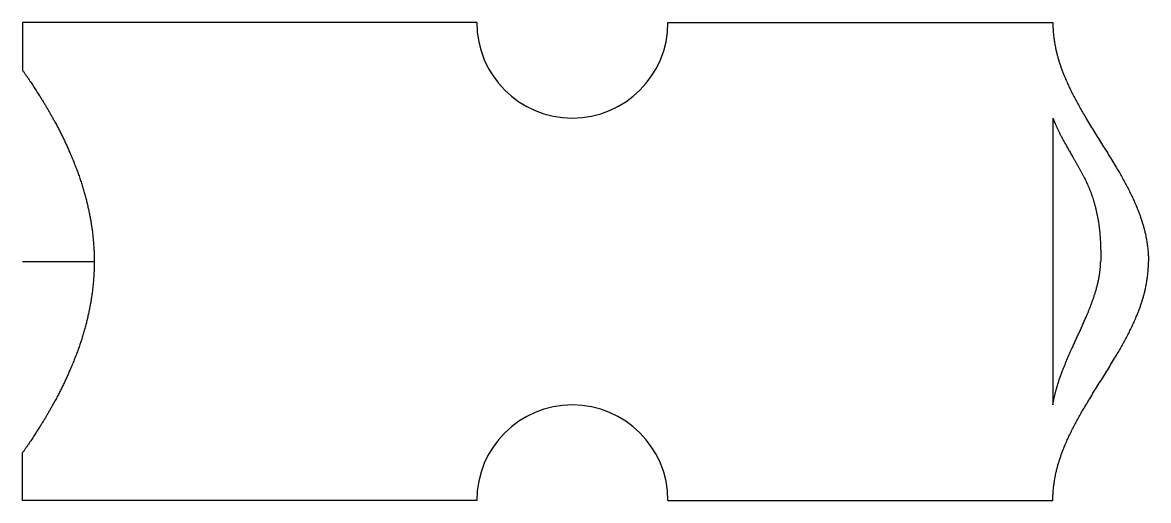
# Model space of a CAD drawing. Header units: millimetres. Extents: x -115 to 120, y -50 to 50.
import ezdxf

# ---------------------------------------------------------------- set-up
doc = ezdxf.new("R2010")
doc.units = ezdxf.units.MM
doc.layers.get('0').update_dxf_attribs({"linetype": 'CONTINUOUS'})

msp = doc.modelspace()

# ---------------------------------------------------------------- linework, layer by layer
for p, q in [((-20, 50), (-115, 50)), ((-115, 50), (-115, 40)), ((20, 50), (100.5, 50)), ((100.5, 30), (100.5, -30)), ((-115, 0), (-100, 0)), ((-115, -50), (-115, -40)), ((-20, -50), (-115, -50)), ((20, -50), (100.5, -50))]:
    msp.add_line(p, q)
for centre, start, end in [((0, 50), -180, 0), ((0, -50), 0, 180)]:
    msp.add_arc(centre, 20, start, end)
for points in [[(100.5, 50), (100.5, 47.97), (100.91, 43.94), (102.74, 37.92), (107.16, 29.97), (113.84, 20.06), (118.26, 12.1), (120.09, 6.08), (120.5, 2.03), (120.5, 0)], [(-115, 40), (-113.86, 38.4), (-111.69, 35.2), (-108.72, 30.4), (-105.37, 24), (-102.26, 16), (-100.33, 8), (-99.67, 0), (-100.33, -8), (-102.26, -16), (-105.37, -24), (-108.72, -30.4), (-111.69, -35.2), (-113.86, -38.4), (-115, -40)], [(100.5, 30), (100.94, 28.92), (101.86, 26.83), (103.38, 23.94), (105.61, 20.38), (108.28, 15.61), (109.86, 10.7), (110.45, 5.87), (110.54, 2.06), (110.5, 0)], [(100.5, -50), (100.5, -47.97), (100.91, -43.92), (102.74, -37.9), (107.16, -29.95), (113.84, -20.05), (118.26, -12.1), (120.09, -6.08), (120.5, -2.03), (120.5, 0)], [(100.5, -30), (100.7, -28.82), (101.22, -26.43), (102.39, -22.81), (104.56, -17.9), (107.53, -11.75), (109.45, -6.92), (110.27, -3.41), (110.48, -1.13), (110.5, 0)]]:
    msp.add_open_spline(points, degree=5)

doc.saveas('drawing.dxf')
